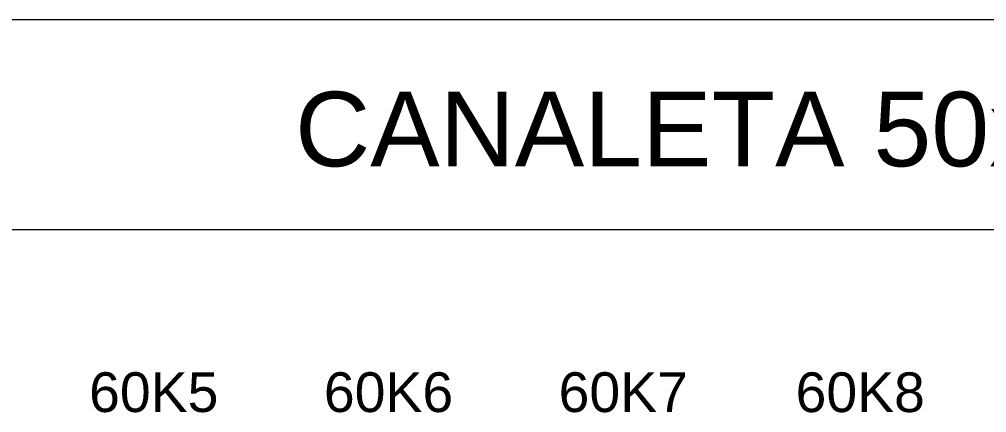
# Model space of a CAD drawing. Header units: millimetres. Extents: x 1004 to 59588, y 686 to 38112.
# Drawn here: x 17653.5 to 17910.4, y 2385.5 to 2489.9 of the extents above; entities that cross this region are included whole.
import ezdxf

# ---------------------------------------------------------------- set-up
doc = ezdxf.new("R2010")
doc.units = ezdxf.units.MM
doc.layers.add('PDF14_Geometry', color=7, linetype='Continuous')
doc.layers.add('PDF14_Text', color=7, linetype='Continuous')
doc.styles.add('PDF Arial', font='arial.ttf')

msp = doc.modelspace()

# ---------------------------------------------------------------- linework, layer by layer
at = {"layer": 'PDF14_Geometry', "lineweight": 0}
msp.add_lwpolyline([(18303.79, 2489.87), (18303.79, 2433.99), (17397.9, 2433.99), (17397.9, 2489.87)], close=True, dxfattribs=at)

# ---------------------------------------------------------------- texts
at = {"layer": 'PDF14_Text', "attachment_point": 7, "style": 'PDF Arial'}
for s, insert, char_height in [('CANALETA 50x80', (17726.73, 2450.59), 19.7903), ('60K5', (17672.02, 2385.53), 10.527), ('60K6', (17734.38, 2385.53), 10.527), ('60K7', (17796.73, 2385.53), 10.527), ('60K8', (17859.67, 2385.51), 10.527)]:
    msp.add_mtext(s, dxfattribs=dict(at, insert=insert, char_height=char_height))

doc.saveas('drawing.dxf')
